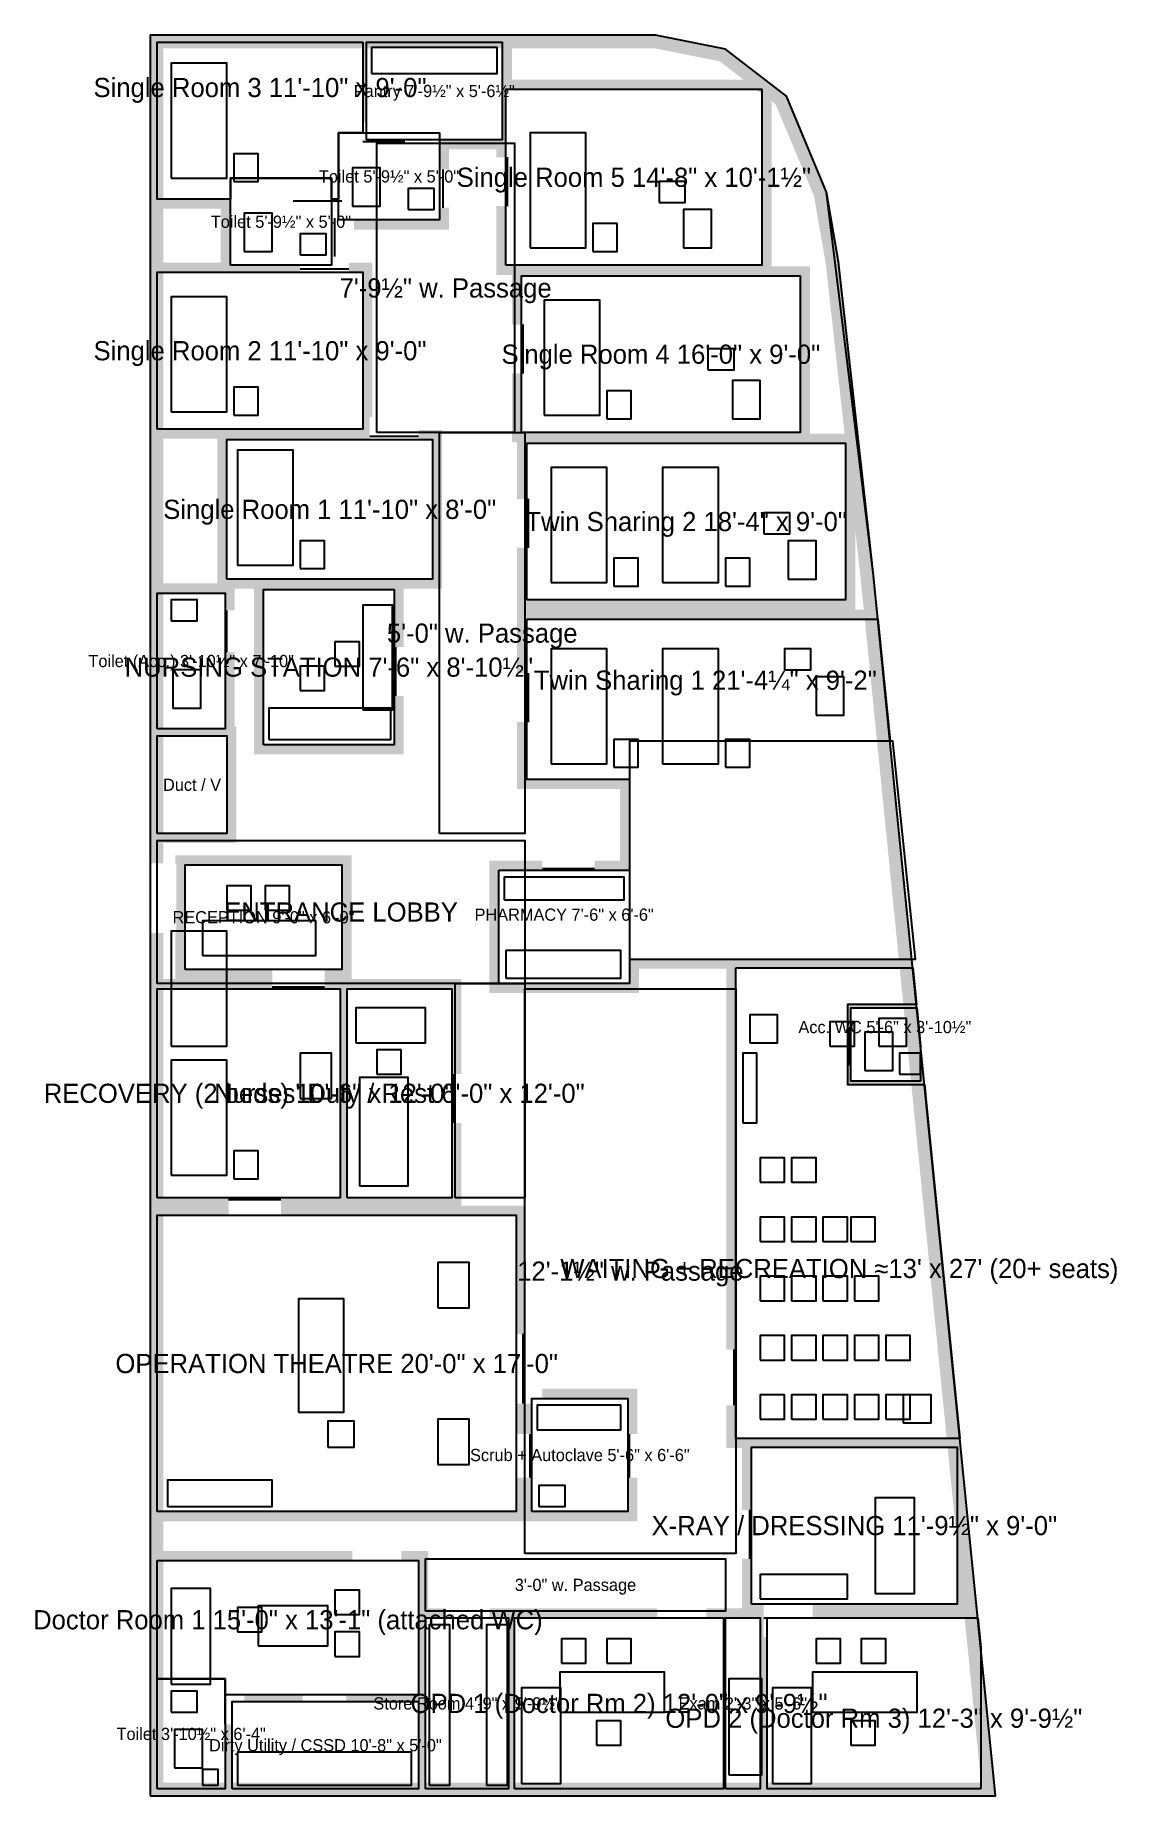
# Model space of a CAD drawing. Header units: feet. Extents: x -7 to 55, y 0 to 101.
import ezdxf
from ezdxf.enums import TextEntityAlignment as Align

# ---------------------------------------------------------------- set-up
doc = ezdxf.new("R2010")
doc.units = ezdxf.units.FT
for name, color, linetype in [('DOORS', 1, 'Continuous'), ('FURNITURE', 8, 'Continuous'), ('GLASS', 5, 'Continuous'), ('PLATE', 7, 'Continuous'), ('TEXT', 7, 'Continuous'), ('VOID', 6, 'Continuous'), ('WALL_FILL', 8, 'Continuous'), ('WALLS', 7, 'Continuous')]:
    doc.layers.add(name, color=color, linetype=linetype)

msp = doc.modelspace()

# ---------------------------------------------------------------- hatches: boundary and pattern name
at = {"layer": 'WALL_FILL'}
h = msp.add_hatch(color=8, dxfattribs=at)
h.paths.add_polyline_path([(0, 77.85), (0, 87.95), (0, 91.05), (0, 101), (20.75, 101), (29, 101), (33, 100.2), (35.27, 98.45), (36.5, 97.5), (38.8, 92), (39.5, 88), (41.5, 70), (41.7, 68.05), (41.75, 67.5), (43, 55), (44.5, 40), (46.85, 16.5), (47.42, 10.75), (48.2, 3), (48.5, 0), (48.2, 0), (0, 0), (0, 14.05), (0, 15.75), (0, 46.85), (0, 49.5), (0.75, 49.5), (0.75, 46.85), (7, 46.85), (7, 46.3), (0.75, 46.3), (0.75, 34.3), (4.5, 34.3), (4.5, 33.3), (0.75, 33.3), (0.75, 16.3), (21, 16.3), (21, 18.25), (21.9, 18.25), (21.9, 16.3), (27.4, 16.3), (27.4, 18.25), (27.95, 18.25), (27.95, 15.75), (21.55, 15.75), (21.35, 15.75), (0.75, 15.75), (0.75, 14.05), (11.6, 14.05), (11.6, 13.5), (0.75, 13.5), (0.75, 0.75), (4.3, 0.75), (4.3, 4.1), (4.7, 4.1), (4.7, 0.75), (15.4, 0.75), (15.4, 5.4), (11.25, 5.4), (11.25, 5.8), (15.4, 5.8), (15.4, 13.5), (14.4, 13.5), (14.4, 14.05), (15.95, 14.05), (15.95, 10.75), (16.95, 10.75), (16.95, 10.2), (15.8, 10.2), (15.8, 0.75), (20.55, 0.75), (20.55, 10.2), (19.45, 10.2), (19.45, 10.75), (20.35, 10.75), (21.1, 10.75), (29.1, 10.75), (29.1, 10.2), (20.9, 10.2), (20.9, 0.75), (32.9, 0.75), (32.9, 10.2), (31.9, 10.2), (31.9, 10.75), (32.45, 10.75), (33.45, 10.75), (33.95, 10.75), (33.95, 13.6), (34.5, 13.6), (34.5, 11), (35.2, 11), (35.2, 9.1), (35.4, 9.1), (35.4, 0.75), (47.65, 0.75), (47.65, 0.96), (46.73, 10.2), (38, 10.2), (38, 11), (46.3, 11), (46.3, 14.46), (45.75, 20), (34.5, 20), (34.5, 16.4), (33.95, 16.4), (33.95, 19.95), (33.05, 19.95), (33.05, 22.4), (33.6, 22.4), (33.6, 20.5), (45.7, 20.5), (43.67, 40.8), (40, 40.8), (40, 41.9), (40.2, 41.9), (40.2, 41), (43.65, 41), (43.23, 45.2), (40.2, 45.2), (40.2, 44.1), (40, 44.1), (40, 45.4), (43.21, 45.4), (43, 47.5), (33.6, 47.5), (33.6, 25.6), (33.05, 25.6), (33.05, 47.45), (28.05, 47.45), (28.05, 46.05), (19.45, 46.05), (19.45, 53.65), (22.5, 53.65), (22.5, 53.1), (20, 53.1), (20, 46.6), (27.5, 46.6), (27.5, 48), (42.95, 48), (41, 67.5), (21.6, 67.5), (21.6, 64.4), (21.05, 64.4), (21.05, 68.05), (21.05, 71.6), (21.6, 71.6), (21.6, 68.6), (39.9, 68.6), (39.9, 77.6), (21.6, 77.6), (21.6, 74.4), (21.05, 74.4), (21.05, 77.65), (20.75, 77.65), (20.75, 81.6), (21.3, 81.6), (21.3, 78.2), (37.3, 78.2), (37.3, 87.2), (21.3, 87.2), (21.3, 84.4), (20.75, 84.4), (20.75, 87.25), (19.85, 87.25), (19.85, 91.2), (20.4, 91.2), (20.4, 87.8), (35.1, 87.8), (35.1, 97.63), (34.75, 97.9), (20.4, 97.9), (20.4, 94), (19.85, 94), (19.85, 94.45), (17.15, 94.45), (17.15, 93.3), (16.6, 93.3), (16.6, 95), (20.2, 95), (20.2, 100.25), (12.4, 100.25), (12.4, 96), (12.2, 96), (12.2, 100.25), (0.75, 100.25), (0.75, 91.6), (4.6, 91.6), (4.6, 87.8), (8.6, 87.8), (8.6, 87.4), (0.75, 87.4), (0.75, 78.4), (12.2, 78.4), (12.2, 87.4), (11.4, 87.4), (11.4, 87.95), (12.75, 87.95), (12.75, 79.1), (12.6, 79.1), (12.6, 77.8), (4.4, 77.8), (4.4, 69.8), (16.2, 69.8), (16.2, 77.8), (15.4, 77.8), (15.4, 78.35), (16.75, 78.35), (16.75, 69.25), (14.55, 69.25), (14.55, 65.9), (14, 65.9), (14, 69.2), (6.5, 69.2), (6.5, 60.3), (14, 60.3), (14, 63.1), (14.55, 63.1), (14.55, 59.75), (5.95, 59.75), (5.95, 69.25), (4.85, 69.25), (4.85, 68), (4.3, 68), (4.3, 69), (0.75, 69), (0.75, 61.2), (4.3, 61.2), (4.3, 65.6), (4.85, 65.6), (4.85, 61.35), (4.95, 61.35), (4.95, 54.65), (0.75, 54.65), (0.75, 53.5), (0, 53.5), (0, 54.65), (0, 69.55), (0, 77.85)])
h.paths.add_polyline_path([(0.75, 69.55), (3.85, 69.55), (3.85, 77.85), (0.75, 77.85), (0.75, 69.55)], flags=16)
h.paths.add_polyline_path([(0.75, 87.95), (4.05, 87.95), (4.05, 91.05), (0.75, 91.05), (0.75, 87.95)], flags=16)
h.paths.add_polyline_path([(34.04, 98.45), (32.68, 99.5), (28.93, 100.25), (20.75, 100.25), (20.75, 98.45), (34.04, 98.45)], flags=16)
h.paths.add_polyline_path([(35.65, 97.21), (35.65, 87.75), (37.85, 87.75), (37.85, 78.15), (39.84, 78.15), (38.76, 87.89), (38.08, 91.79), (35.88, 97.03), (35.65, 97.21)], flags=16)
h.paths.add_polyline_path([(40.45, 72.66), (40.45, 68.05), (40.94, 68.05), (40.75, 69.92), (40.45, 72.66)], flags=16)
h.paths.add_polyline_path([(4.4, 60.8), (0.75, 60.8), (0.75, 55.2), (4.4, 55.2), (4.4, 60.8)], flags=16)
h.paths.add_polyline_path([(35, 0.75), (35, 10.2), (33, 10.2), (33, 0.75), (35, 0.75)], flags=16)
for points in [[(17.15, 91.1), (17.15, 89.85), (11.7, 89.85), (11.7, 90.4), (16.6, 90.4), (16.6, 91.1), (17.15, 91.1)], [(21.05, 61.6), (21.6, 61.6), (21.6, 58.3), (27.5, 58.3), (27.5, 53.1), (25.5, 53.1), (25.5, 53.65), (26.95, 53.65), (26.95, 57.75), (21.05, 57.75), (21.05, 61.6)], [(11, 53.4), (2, 53.4), (2, 47.4), (7, 47.4), (7, 46.85), (1.45, 46.85), (1.45, 49.5), (1.5, 49.5), (1.5, 53.5), (1.45, 53.5), (1.45, 53.95), (11.55, 53.95), (11.55, 46.85), (10, 46.85), (10, 47.4), (11, 47.4), (11, 53.4)], [(17.3, 46.3), (11.3, 46.3), (11.3, 34.3), (17.3, 34.3), (17.3, 38.6), (17.85, 38.6), (17.85, 33.85), (21.55, 33.85), (21.55, 26.5), (21, 26.5), (21, 33.3), (7.5, 33.3), (7.5, 34.3), (10.9, 34.3), (10.9, 46.3), (10, 46.3), (10, 46.85), (10.75, 46.85), (11.45, 46.85), (17.85, 46.85), (17.85, 41.4), (17.3, 41.4), (17.3, 46.3)], [(22.5, 23.35), (27.95, 23.35), (27.95, 20.75), (27.4, 20.75), (27.4, 22.8), (22.5, 22.8), (22.5, 23.35)], [(21.9, 22.5), (21.9, 20.75), (21, 20.75), (21, 22.5), (21.9, 22.5)], [(8.75, 5.8), (8.75, 5.4), (5.4, 5.4), (5.4, 5.8), (8.75, 5.8)]]:
    msp.add_hatch(color=8, dxfattribs=at).paths.add_polyline_path(points)

# ---------------------------------------------------------------- linework, layer by layer
at = {"layer": 'DOORS'}
for p, q in [((12.2, 94.9), (14.6, 94.9)), ((20.5, 91.2), (20.5, 94)), ((16.8, 91.1), (16.8, 93.3)), ((8.2, 91.5), (11, 91.5)), ((10.6, 88.3), (10.6, 90.5)), ((8.6, 87.6), (11.4, 87.6)), ((21.4, 81.6), (21.4, 84.4)), ((12.6, 78), (15.4, 78)), ((21.7, 71.6), (21.7, 74.4)), ((4.4, 65.6), (4.4, 68)), ((14.1, 63.1), (14.1, 65.9)), ((21.7, 61.6), (21.7, 64.4)), ((22.5, 53.2), (25.5, 53.2)), ((7, 46.4), (10, 46.4)), ((40.1, 41.9), (40.1, 44.1)), ((17.4, 38.6), (17.4, 41.4)), ((4.5, 34.2), (7.5, 34.2)), ((21.4, 22.5), (21.4, 26.5)), ((33.5, 22.4), (33.5, 25.6)), ((21.8, 18.25), (21.8, 20.75)), ((27.5, 18.25), (27.5, 20.75)), ((34.4, 13.6), (34.4, 16.4)), ((11.6, 13.5), (14.4, 13.5)), ((16.95, 10.2), (19.45, 10.2)), ((29.1, 10.2), (31.9, 10.2)), ((35.2, 10.2), (38, 10.2)), ((4.3, 4.1), (4.3, 6.3)), ((8.75, 5.4), (11.25, 5.4))]:
    msp.add_line(p, q, dxfattribs=at)
at = {"layer": 'FURNITURE'}
for points in [[(12.7, 98.8), (19.9, 98.8), (19.9, 100.3), (12.7, 100.3)], [(1.2, 92.8), (4.4, 92.8), (4.4, 99.4), (1.2, 99.4)], [(21.8, 88.8), (25, 88.8), (25, 95.4), (21.8, 95.4)], [(4.8, 92.6), (6.2, 92.6), (6.2, 94.2), (4.8, 94.2)], [(11.6, 91.2), (13.2, 91.2), (13.2, 93.4), (11.6, 93.4)], [(14.8, 91), (16.3, 91), (16.3, 92.2), (14.8, 92.2)], [(29.2, 91.4), (30.7, 91.4), (30.7, 92.6), (29.2, 92.6)], [(30.6, 88.8), (32.2, 88.8), (32.2, 91), (30.6, 91)], [(5.4, 88.6), (7, 88.6), (7, 90.8), (5.4, 90.8)], [(25.4, 88.6), (26.8, 88.6), (26.8, 90.2), (25.4, 90.2)], [(8.6, 88.4), (10.1, 88.4), (10.1, 89.6), (8.6, 89.6)], [(1.2, 79.4), (4.4, 79.4), (4.4, 86), (1.2, 86)], [(22.6, 79.2), (25.8, 79.2), (25.8, 85.8), (22.6, 85.8)], [(32, 81.8), (33.5, 81.8), (33.5, 83), (32, 83)], [(4.8, 79.2), (6.2, 79.2), (6.2, 80.8), (4.8, 80.8)], [(33.4, 79), (35, 79), (35, 81.2), (33.4, 81.2)], [(26.2, 79), (27.6, 79), (27.6, 80.6), (26.2, 80.6)], [(5, 70.6), (8.2, 70.6), (8.2, 77.2), (5, 77.2)], [(23, 69.6), (26.2, 69.6), (26.2, 76.2), (23, 76.2)], [(29.4, 69.6), (32.6, 69.6), (32.6, 76.2), (29.4, 76.2)], [(35.2, 72.4), (36.7, 72.4), (36.7, 73.6), (35.2, 73.6)], [(8.6, 70.4), (10, 70.4), (10, 72), (8.6, 72)], [(36.6, 69.8), (38.2, 69.8), (38.2, 72), (36.6, 72)], [(26.6, 69.4), (28, 69.4), (28, 71), (26.6, 71)], [(33, 69.4), (34.4, 69.4), (34.4, 71), (33, 71)], [(1.2, 67.4), (2.7, 67.4), (2.7, 68.6), (1.2, 68.6)], [(12.2, 62.3), (13.9, 62.3), (13.9, 68.3), (12.2, 68.3)], [(10.6, 64.8), (12, 64.8), (12, 66.2), (10.6, 66.2)], [(23, 59.2), (26.2, 59.2), (26.2, 65.8), (23, 65.8)], [(29.4, 59.2), (32.6, 59.2), (32.6, 65.8), (29.4, 65.8)], [(36.4, 64.6), (37.9, 64.6), (37.9, 65.8), (36.4, 65.8)], [(8.6, 63.4), (10, 63.4), (10, 64.8), (8.6, 64.8)], [(1.3, 62.4), (2.9, 62.4), (2.9, 64.6), (1.3, 64.6)], [(38.2, 62), (39.8, 62), (39.8, 64.2), (38.2, 64.2)], [(6.8, 60.6), (13.8, 60.6), (13.8, 62.4), (6.8, 62.4)], [(26.6, 59), (28, 59), (28, 60.6), (26.6, 60.6)], [(33, 59), (34.4, 59), (34.4, 60.6), (33, 60.6)], [(20.3, 51.4), (27.2, 51.4), (27.2, 52.7), (20.3, 52.7)], [(4.4, 50.8), (5.8, 50.8), (5.8, 52.2), (4.4, 52.2)], [(6.6, 50.8), (8, 50.8), (8, 52.2), (6.6, 52.2)], [(1.2, 43), (4.4, 43), (4.4, 49.6), (1.2, 49.6)], [(3, 48.2), (9.5, 48.2), (9.5, 50.2), (3, 50.2)], [(20.4, 46.9), (27, 46.9), (27, 48.5), (20.4, 48.5)], [(11.8, 43.2), (15.8, 43.2), (15.8, 45.2), (11.8, 45.2)], [(34.4, 43.2), (36, 43.2), (36, 44.8), (34.4, 44.8)], [(41.8, 43), (43.4, 43), (43.4, 44.6), (41.8, 44.6)], [(39, 43), (40.4, 43), (40.4, 44.4), (39, 44.4)], [(41, 41.6), (42.6, 41.6), (42.6, 43.8), (41, 43.8)], [(8.6, 40), (10.4, 40), (10.4, 42.6), (8.6, 42.6)], [(13, 41.4), (14.4, 41.4), (14.4, 42.8), (13, 42.8)], [(34, 38.6), (34.8, 38.6), (34.8, 42.6), (34, 42.6)], [(43, 41.4), (44.2, 41.4), (44.2, 42.6), (43, 42.6)], [(1.2, 35.6), (4.4, 35.6), (4.4, 42.2), (1.2, 42.2)], [(12, 35), (14.8, 35), (14.8, 41.2), (12, 41.2)], [(4.8, 35.4), (6.2, 35.4), (6.2, 37), (4.8, 37)], [(35, 35.2), (36.4, 35.2), (36.4, 36.6), (35, 36.6)], [(36.8, 35.2), (38.2, 35.2), (38.2, 36.6), (36.8, 36.6)], [(35, 31.8), (36.4, 31.8), (36.4, 33.2), (35, 33.2)], [(36.8, 31.8), (38.2, 31.8), (38.2, 33.2), (36.8, 33.2)], [(38.6, 31.8), (40, 31.8), (40, 33.2), (38.6, 33.2)], [(40.2, 31.8), (41.6, 31.8), (41.6, 33.2), (40.2, 33.2)], [(16.5, 28), (18.3, 28), (18.3, 30.6), (16.5, 30.6)], [(35, 28.4), (36.4, 28.4), (36.4, 29.8), (35, 29.8)], [(36.8, 28.4), (38.2, 28.4), (38.2, 29.8), (36.8, 29.8)], [(38.6, 28.4), (40, 28.4), (40, 29.8), (38.6, 29.8)], [(40.4, 28.4), (41.8, 28.4), (41.8, 29.8), (40.4, 29.8)], [(8.5, 22), (11.1, 22), (11.1, 28.5), (8.5, 28.5)], [(35, 25), (36.4, 25), (36.4, 26.4), (35, 26.4)], [(36.8, 25), (38.2, 25), (38.2, 26.4), (36.8, 26.4)], [(38.6, 25), (40, 25), (40, 26.4), (38.6, 26.4)], [(40.4, 25), (41.8, 25), (41.8, 26.4), (40.4, 26.4)], [(42.2, 25), (43.6, 25), (43.6, 26.4), (42.2, 26.4)], [(22.2, 21), (27, 21), (27, 22.4), (22.2, 22.4)], [(35, 21.6), (36.4, 21.6), (36.4, 23), (35, 23)], [(36.8, 21.6), (38.2, 21.6), (38.2, 23), (36.8, 23)], [(38.6, 21.6), (40, 21.6), (40, 23), (38.6, 23)], [(40.4, 21.6), (41.8, 21.6), (41.8, 23), (40.4, 23)], [(42.2, 21.6), (43.6, 21.6), (43.6, 23), (42.2, 23)], [(43.2, 21.4), (44.8, 21.4), (44.8, 23), (43.2, 23)], [(10.2, 20), (11.7, 20), (11.7, 21.5), (10.2, 21.5)], [(16.5, 19), (18.3, 19), (18.3, 21.6), (16.5, 21.6)], [(1, 16.6), (7, 16.6), (7, 18.1), (1, 18.1)], [(22.3, 16.6), (23.8, 16.6), (23.8, 17.8), (22.3, 17.8)], [(41.6, 11.6), (43.85, 11.6), (43.85, 17.1), (41.6, 17.1)], [(35, 11.3), (40, 11.3), (40, 12.7), (35, 12.7)], [(1.2, 6.4), (3.45, 6.4), (3.45, 11.9), (1.2, 11.9)], [(10.6, 10.4), (12, 10.4), (12, 11.8), (10.6, 11.8)], [(5, 9.4), (6.4, 9.4), (6.4, 10.8), (5, 10.8)], [(6.2, 8.6), (10.2, 8.6), (10.2, 10.9), (6.2, 10.9)], [(10.6, 8), (12, 8), (12, 9.4), (10.6, 9.4)], [(16, 0.6), (17.2, 0.6), (17.2, 9.8), (16, 9.8)], [(19.3, 0.6), (20.5, 0.6), (20.5, 9.8), (19.3, 9.8)], [(23.6, 7.6), (25, 7.6), (25, 9), (23.6, 9)], [(26.2, 7.6), (27.6, 7.6), (27.6, 9), (26.2, 9)], [(38.2, 7.6), (39.6, 7.6), (39.6, 9), (38.2, 9)], [(40.8, 7.6), (42.2, 7.6), (42.2, 9), (40.8, 9)], [(23.5, 4.8), (29.5, 4.8), (29.5, 7.1), (23.5, 7.1)], [(38, 4.8), (44, 4.8), (44, 7.1), (38, 7.1)], [(21.3, 0.7), (23.55, 0.7), (23.55, 6.2), (21.3, 6.2)], [(33.2, 1.2), (35.1, 1.2), (35.1, 6.7), (33.2, 6.7)], [(35.7, 0.7), (37.95, 0.7), (37.95, 6.2), (35.7, 6.2)], [(1.2, 4.8), (2.7, 4.8), (2.7, 6), (1.2, 6)], [(25.6, 2.9), (27, 2.9), (27, 4.3), (25.6, 4.3)], [(40.2, 2.9), (41.6, 2.9), (41.6, 4.3), (40.2, 4.3)], [(1.4, 1.6), (3, 1.6), (3, 3.8), (1.4, 3.8)], [(5, 0.6), (15, 0.6), (15, 2.5), (5, 2.5)], [(3, 0.6), (3.9, 0.6), (3.9, 1.5), (3, 1.5)]]:
    msp.add_lwpolyline(points, close=True, dxfattribs=at)
at = {"layer": 'GLASS'}
for p, q in [((29, 101), (10, 101)), ((41.5, 70), (38.8, 92)), ((43, 55), (41.5, 70)), ((44.5, 40), (43, 55)), ((48.5, 0), (44.5, 40))]:
    msp.add_line(p, q, dxfattribs=at)
at = {"layer": 'PLATE'}
msp.add_lwpolyline([(0, 0), (48.5, 0), (44.5, 40), (43, 55), (41.5, 70), (39.5, 88), (38.8, 92), (36.5, 97.5), (33, 100.2), (29, 101), (0, 101), (0, 0)], close=True, dxfattribs=at)
at = {"layer": 'VOID'}
msp.add_lwpolyline([(27.5, 48), (43.9, 48), (42.6, 60.5), (27.5, 60.5), (27.5, 48)], close=True, dxfattribs=at)
at = {"layer": 'WALLS'}
for points in [[(12.2, 100.6), (12.2, 95.4), (10.8, 95.4), (10.8, 91.6), (10.4, 91.6), (10.4, 92.8), (4.6, 92.8), (4.6, 91.6), (0.4, 91.6), (0.4, 100.6), (12.2, 100.6)], [(12.4, 95), (12.4, 100.6), (20.2, 100.6), (20.2, 95), (12.4, 95)], [(20.4, 87.8), (20.4, 97.9), (35.1, 97.9), (35.1, 87.8), (20.4, 87.8)], [(10.8, 90.4), (10.8, 95.4), (16.6, 95.4), (16.6, 90.4), (10.8, 90.4)], [(13, 78.2), (13, 94.8), (20.9, 94.8), (20.9, 78.2), (13, 78.2)], [(4.6, 87.8), (4.6, 92.8), (10.4, 92.8), (10.4, 87.8), (4.6, 87.8)], [(0.4, 78.4), (0.4, 87.4), (12.2, 87.4), (12.2, 78.4), (0.4, 78.4)], [(21.3, 78.2), (21.3, 87.2), (37.3, 87.2), (37.3, 78.2), (21.3, 78.2)], [(4.4, 69.8), (4.4, 77.8), (16.2, 77.8), (16.2, 69.8), (4.4, 69.8)], [(16.6, 55.2), (16.6, 78.2), (21.5, 78.2), (21.5, 55.2), (16.6, 55.2)], [(21.6, 68.6), (21.6, 77.6), (39.9, 77.6), (39.9, 68.6), (21.6, 68.6)], [(0.4, 61.2), (0.4, 69), (4.3, 69), (4.3, 61.2), (0.4, 61.2)], [(6.5, 60.3), (6.5, 69.2), (14, 69.2), (14, 60.3), (6.5, 60.3)], [(21.6, 67.5), (41.75, 67.5), (42.45, 60.5), (27.5, 60.5), (27.5, 58.3), (21.6, 58.3), (21.6, 67.5)], [(0.4, 55.2), (0.4, 60.8), (4.4, 60.8), (4.4, 55.2), (0.4, 55.2)], [(0.4, 46.6), (0.4, 54.8), (21.5, 54.8), (21.5, 46.6), (0.4, 46.6)], [(2, 47.4), (2, 53.4), (11, 53.4), (11, 47.4), (2, 47.4)], [(20, 53.1), (27.5, 53.1), (27.5, 48), (27.5, 46.6), (20, 46.6), (20, 53.1)], [(33.6, 47.5), (43.75, 47.5), (43.96, 45.4), (40, 45.4), (40, 40.8), (44.42, 40.8), (44.5, 40), (46.45, 20.5), (33.6, 20.5), (33.6, 47.5)], [(17.5, 34.3), (17.5, 46.6), (21.5, 46.6), (21.5, 34.3), (17.5, 34.3)], [(0.4, 34.3), (0.4, 46.3), (10.9, 46.3), (10.9, 34.3), (0.4, 34.3)], [(11.3, 34.3), (11.3, 46.3), (17.3, 46.3), (17.3, 34.3), (11.3, 34.3)], [(21.5, 13.9), (21.5, 46.3), (33.6, 46.3), (33.6, 13.9), (21.5, 13.9)], [(44.2, 41), (40.2, 41), (40.2, 45.2), (43.98, 45.2), (44.2, 43), (44.2, 41)], [(0.4, 16.3), (0.4, 33.3), (21, 33.3), (21, 16.3), (0.4, 16.3)], [(21.9, 16.3), (21.9, 22.8), (27.4, 22.8), (27.4, 16.3), (21.9, 16.3)], [(34.5, 11), (34.5, 20), (46.3, 20), (46.3, 11), (34.5, 11)], [(0.4, 13.5), (15.4, 13.5), (15.4, 5.8), (4.3, 5.8), (4.3, 6.7), (0.4, 6.7), (0.4, 13.5)], [(15.8, 10.6), (15.8, 13.6), (33, 13.6), (33, 10.6), (15.8, 10.6)], [(15.8, 0.4), (15.8, 10.2), (20.55, 10.2), (20.55, 0.4), (15.8, 0.4)], [(20.9, 0.4), (20.9, 10.2), (32.9, 10.2), (32.9, 0.4), (20.9, 0.4)], [(33, 0.4), (33, 10.2), (35, 10.2), (35, 0.4), (33, 0.4)], [(47.65, 0.4), (35.4, 0.4), (35.4, 10.2), (47.48, 10.2), (47.65, 8.5), (47.65, 0.4)], [(0.4, 0.4), (0.4, 6.7), (4.3, 6.7), (4.3, 0.4), (0.4, 0.4)], [(4.7, 0.4), (4.7, 5.4), (15.4, 5.4), (15.4, 0.4), (4.7, 0.4)]]:
    msp.add_lwpolyline(points, close=True, dxfattribs=at)

# ---------------------------------------------------------------- texts
at = {"layer": 'TEXT'}
for s, height, p in [('Single Room 3 11\'-10" x 9\'-0"', 1.1, (6.3, 98)), ('Pantry 7\'-9½" x 5\'-6½"', 0.7, (16.3, 97.8)), ('Toilet 5\'-9½" x 5\'-0"', 0.7, (13.7, 92.9)), ('Single Room 5 14\'-8" x 10\'-1½"', 1.1, (27.75, 92.85)), ('Toilet 5\'-9½" x 5\'-0"', 0.7, (7.5, 90.3)), ('7\'-9½" w. Passage', 1.1, (16.95, 86.5)), ('Single Room 2 11\'-10" x 9\'-0"', 1.1, (6.3, 82.9)), ('Single Room 4 16\'-0" x 9\'-0"', 1.1, (29.3, 82.7)), ('Single Room 1 11\'-10" x 8\'-0"', 1.1, (10.3, 73.8)), ('Twin Sharing 2 18\'-4" x 9\'-0"', 1.1, (30.75, 73.1)), ('5\'-0" w. Passage', 1.1, (19.05, 66.7)), ('Toilet (Acc.) 3\'-10½" x 7\'-10"', 0.7, (2.35, 65.1)), ('NURSING STATION 7\'-6" x 8\'-10½"', 1.1, (10.25, 64.75)), ('Twin Sharing 1 21\'-4¼" x 9\'-2"', 1.1, (31.85, 64)), ('Duct / V', 0.7, (2.4, 58)), ('RECEPTION 9\'-0" x 6\'-0"', 0.7, (6.5, 50.4)), ('ENTRANCE LOBBY', 1.1, (10.95, 50.7)), ('PHARMACY 7\'-6" x 6\'-6"', 0.7, (23.75, 50.55)), ('Acc. WC 5\'-6" x 3\'-10½"', 0.7, (42.15, 44.1)), ('RECOVERY (2 beds) 10\'-6" x 12\'-0"', 1.1, (5.65, 40.3)), ('Nurses\' Duty / Rest 6\'-0" x 12\'-0"', 1.1, (14.3, 40.3)), ('12\'-1½" w. Passage', 1.1, (27.55, 30.1)), ("WAITING + RECREATION ≈13' x 27' (20+ seats)", 1.1, (39.54, 30.25)), ('OPERATION THEATRE 20\'-0" x 17\'-0"', 1.1, (10.7, 24.8)), ('Scrub + Autoclave 5\'-6" x 6\'-6"', 0.7, (24.65, 19.55)), ('X-RAY / DRESSING 11\'-9½" x 9\'-0"', 1.1, (40.4, 15.5)), ('3\'-0" w. Passage', 0.7, (24.4, 12.1)), ('Doctor Room 1 15\'-0" x 13\'-1" (attached WC)', 1.1, (7.9, 10.1)), ('Store Room 4\'-9" x 9\'-9½"', 0.7, (18.18, 5.3)), ('OPD 1 (Doctor Rm 2) 12\'-0" x 9\'-9½"', 1.1, (26.9, 5.3)), ('OPD 2 (Doctor Rm 3) 12\'-3" x 9\'-9½"', 1.1, (41.52, 4.45)), ('Exam 2\'-3" x 5\'-6"', 0.7, (34, 5.3)), ('Toilet 3\'-10½" x 6\'-4"', 0.7, (2.35, 3.55)), ('Dirty Utility / CSSD 10\'-8" x 5\'-0"', 0.7, (10.05, 2.9))]:
    msp.add_text(s, height=height, dxfattribs=at).set_placement(p, align=Align.MIDDLE_CENTER)

doc.saveas('drawing.dxf')
